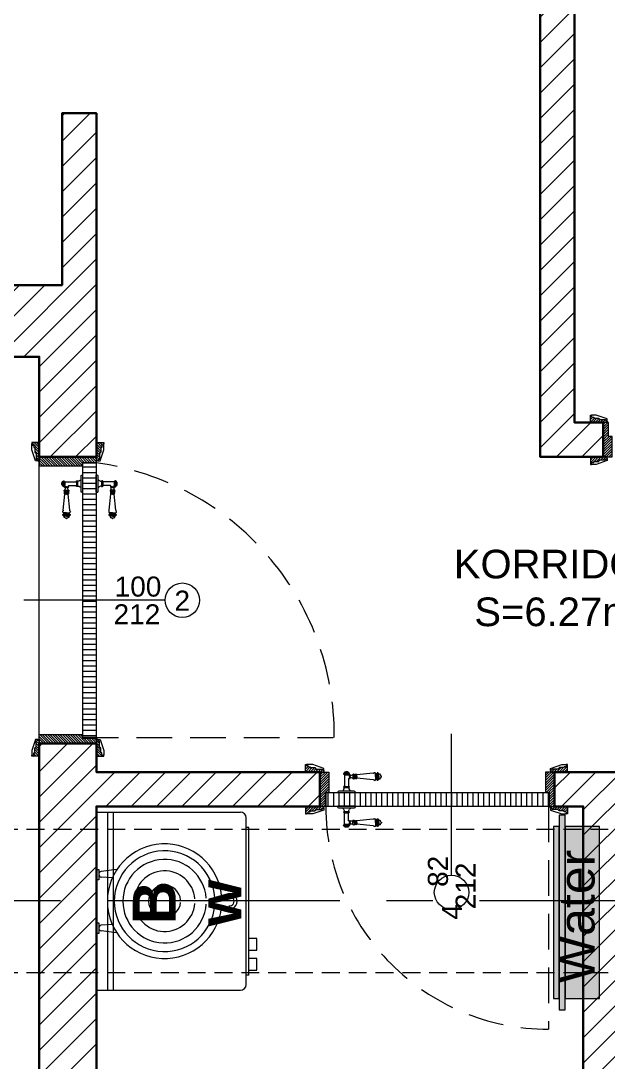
# Model space of a CAD drawing. Header units: centimetres. Extents: x 92587 to 105438, y -55119 to -48334.
# Drawn here: x 96102.7 to 96307.8, y -52878.6 to -52515.1 of the extents above; entities that cross this region are included whole.
import ezdxf

# ---------------------------------------------------------------- set-up
doc = ezdxf.new("R2010")
doc.units = ezdxf.units.CM
doc.header["$LTSCALE"] = 50
doc.header["$MEASUREMENT"] = 0
doc.linetypes.add('AXES', pattern=[2, 1.25, -0.25, 0.25, -0.25])
doc.linetypes.add('CACHE', pattern=[0.375, 0.25, -0.125])
doc.layers.get('0').update_dxf_attribs({"color": 8})
doc.layers.add('AXES', color=10, linetype='AXES')
doc.layers.add('TEXTE', color=7, linetype='Continuous')
for name, color, linetype, lineweight in [('BANJO', 160, 'Continuous', 9), ('BETON CACHE', 4, 'CACHE', 5), ('CONSOLE ISOL.', 214, 'Continuous', 15), ('door', 44, 'Continuous', 5), ('KASETAT_Pen_No__22', 8, 'Continuous', 50), ('MACONNERIE COUPE', 7, 'Continuous', 30), ('MACONNERIE HACHURE', 253, 'Continuous', 13)]:
    doc.layers.add(name, color=color, linetype=linetype, lineweight=lineweight)
doc.layers.add('DEMOL', color=7, linetype='Continuous', lineweight=60, true_color=0xa87e00)
doc.layers.add('KASETAT_Pen_No__176', color=7, linetype='Continuous', lineweight=15, true_color=0x93a0c6)
doc.styles.add('GENERATED_STYLE_1', font='arial.ttf')
doc.styles.add('RS_TEXT_1.50', font='arial.ttf', dxfattribs={"height": 12.5})

# ---------------------------------------------------------------- blocks, each defined once
blk = doc.blocks.new('A$C1cd8c289')
at = {"layer": 'AXES', "lineweight": 5, "ltscale": 1.3}
blk.add_line((3195, -1960), (-1985, -1960), dxfattribs=at)
blk = doc.blocks.new('door900')
at = {"color": 0}
for p, q in [((-9.3, 67.7), (9.3, 67.7)), ((9.3, 65.2), (-9.3, 65.2)), ((-6.8, 71.5), (-6.8, 70.2)), ((-5.5, 71.5), (-6.8, 71.5)), ((-6.8, 70.2), (6.8, 70.2)), ((-6.8, 62.7), (-6.8, 24)), ((-6.8, 62.7), (6.8, 62.7)), ((-5.5, 71.5), (5.5, 71.5)), ((5.5, 71.5), (6.8, 71.5)), ((6.8, 71.5), (6.8, 70.2)), ((8.7, 62.7), (6.8, 62.7)), ((6.8, 49.1), (6.8, 24)), ((8.7, 50.9), (8.7, 50.9)), ((10.5, 56.8), (10.5, 62.5)), ((10.5, 56.8), (10.5, 51.1)), ((12.7, 56.8), (12.7, 62.5)), ((12.7, 56.8), (12.7, 51.1)), ((22.5, 63.8), (22.5, 49.8)), ((26.5, 56.8), (26.5, 63.8)), ((26.5, 63.8), (29.1, 63.8)), ((26.5, 63.8), (29.1, 63.8)), ((26.5, 56.8), (26.5, 49.8)), ((26.5, 49.8), (29.1, 49.8)), ((26.5, 49.8), (29.1, 49.8)), ((29.1, 63.8), (29.1, 62.8)), ((29.1, 62.8), (29.1, 56.8)), ((29.1, 50.8), (29.1, 56.8)), ((29.1, 50.8), (29.1, 49.8)), ((29.1, 49.8), (29.1, 49.8)), ((31.1, 62.8), (31.1, 56.8)), ((31.1, 50.8), (31.1, 56.8)), ((34.1, 56.8), (34.1, 62.8)), ((34.1, 62.8), (34.1, 56.8)), ((34.1, 50.8), (34.1, 56.8)), ((34.1, 56.8), (34.1, 50.8)), ((92.8, 68.1), (36.2, 62.8)), ((36.2, 56.8), (36.2, 62.8)), ((36.2, 56.8), (36.2, 50.8)), ((92.8, 45.5), (36.2, 50.8)), ((101.2, 67.3), (103.2, 68)), ((101.2, 56.8), (101.2, 67.3)), ((101.2, 56.8), (101.2, 46.3)), ((101.2, 46.3), (103.2, 45.7)), ((103.2, 68), (103.2, 67.7)), ((103.2, 56.8), (103.2, 68)), ((103.2, 56.8), (103.2, 46.3)), ((103.2, 45.9), (103.2, 45.7)), ((106.5, 68), (105.5, 67.3)), ((105.5, 56.8), (105.5, 67.3)), ((105.5, 56.8), (105.5, 46.3)), ((106.5, 45.7), (105.5, 46.3)), ((106.5, 56.8), (106.5, 68)), ((106.5, 56.8), (106.5, 45.7)), ((110.7, 68), (111.8, 67.3)), ((110.7, 56.8), (110.7, 68)), ((110.7, 56.8), (110.7, 45.7)), ((110.7, 45.7), (111.8, 46.3)), ((111.8, 56.8), (111.8, 67.3)), ((111.8, 66.2), (113.3, 66.2)), ((111.8, 56.8), (111.8, 46.3)), ((111.8, 47.5), (113.3, 47.5)), ((113.3, 56.8), (113.3, 66.2)), ((113.3, 56.8), (113.3, 47.5)), ((120.5, 56.8), (120.5, 58.6)), ((120.5, 56.8), (120.5, 55)), ((-30, 3), (-30, 0)), ((30, 0), (-30, 0)), ((27, 6), (-27, 6)), ((-8.3, 22.3), (8.3, 22.3)), ((-8.3, 18.3), (8.3, 18.3)), ((30, 3), (30, 0))]:
    blk.add_line(p, q, dxfattribs=at)
for centre, radius, start, end in [((0, 64), 9.29, 53.4104, 126.5896), ((-9.3, 66.5), 1.25, 90, 270), ((-6.8, 67.7), 2.51, 90.115, 179.885), ((-6.8, 65.2), 2.51, 180.115, 269.885), ((6.8, 67.7), 2.51, 0.115, 89.885), ((6.8, 65.2), 2.51, 270.115, 359.885), ((8.7, 49), 1.91, 88.7426, 178.1515), ((8.6, 64.9), 2.15, 272.7029, 297.6142), ((8.6, 48.8), 2.15, 62.3858, 87.2971), ((9.3, 66.5), 1.25, 270, 90), ((10, 62.5), 0.561, 3.7097, 127.9634), ((10, 51.1), 0.561, 232.0366, 356.2903), ((11.6, 62.5), 1.1, 0.0106, 179.9894), ((11.6, 51.1), 1.1, 180.0106, 359.9894), ((16.7, 70.5), 8.83, 243.5466, 311.3694), ((16.7, 43.2), 8.83, 48.6306, 116.4534), ((24.5, 63.7), 2.01, 4.1469, 175.8531), ((24.5, 50), 2.01, 184.1469, 355.8531), ((30.1, 62.8), 1.03, 0, 180.0014), ((30.1, 50.8), 1.03, 179.9972, 0), ((32.6, 62.8), 1.48, 0, 180), ((32.6, 50.8), 1.48, 180, 0), ((35.2, 62.8), 1.03, 0, 180), ((32.6, 62.8), 1.48, 1.563306237032948e-10, 2.08440831604393e-10), ((35.2, 50.8), 1.03, 180, 0), ((93.1, 72.5), 4.4, 266.3976, 315.6468), ((93.1, 41.1), 4.4, 44.3532, 93.6024), ((98.3, 67.4), 2.89, 358.3861, 135.6468), ((98.3, 46.2), 2.89, 224.3532, 1.6139), ((104.3, 67.6), 1.15, 170.914, 348.1019), ((104.3, 46.1), 1.15, 11.8981, 189.086), ((108.6, 68), 2.1, 0, 180), ((108.6, 45.7), 2.1, 180, 0), ((115.5, 62.5), 2.84, 13.4568, 140.4953), ((115.5, 51.2), 2.84, 219.5047, 346.5432), ((127.9, 65.2), 9.88, 191.9991, 221.6757), ((127.9, 48.5), 9.88, 138.3243, 168.0009), ((120.5, 56.8), 1.79, 0, 90), ((120.5, 56.8), 1.79, 270, 0), ((-27, 3), 3, 90, 180), ((-6.8, 6), 6, 130.5908, 180), ((-16.6, 16.6), 8.41, 314.3689, 12.0705), ((-8.3, 20.3), 2, 90, 270), ((-8.5, 24), 1.71, 275.059, 359.7825), ((8.5, 24), 1.71, 180.2175, 264.941), ((16.6, 16.6), 8.41, 167.9295, 225.6311), ((8.3, 20.3), 2, 270, 90), ((6.8, 6), 6, 0, 49.4092), ((27, 3), 3, 0, 90)]:
    blk.add_arc(centre, radius, start, end, dxfattribs=at)

msp = doc.modelspace()

# ---------------------------------------------------------------- hatches: boundary and pattern name
at = {"layer": 'door'}
h = msp.add_hatch(dxfattribs=at)
h.set_pattern_fill('ANSI31', color=256, scale=5, angle=900)
h.set_pattern_definition([(225, (243816.2762, -107686.8739), (0.4419417382, -0.4419417382), [])])
edge = h.paths.add_edge_path()
edge.add_line((96302.36, -52669.25), (96302.78, -52669.25))
edge.add_line((96302.78, -52669.25), (96302.78, -52668.93))
edge.add_line((96302.78, -52668.93), (96304.54, -52668.93))
edge.add_line((96304.54, -52668.93), (96304.54, -52668.72))
edge.add_arc((96304.54, -52668.41), 0.314, 270, 360)
edge.add_line((96304.85, -52668.41), (96306.95, -52668.41))
edge.add_line((96306.95, -52668.41), (96306.95, -52668.2))
edge.add_arc((96306.95, -52667.89), 0.314, 270, 360)
edge.add_line((96307.26, -52667.89), (96307.47, -52667.89))
edge.add_line((96307.47, -52667.89), (96307.47, -52667.36))
edge.add_line((96307.47, -52667.36), (96301.61, -52667.36))
edge.add_line((96301.61, -52667.36), (96301.61, -52669.98))
edge.add_line((96301.61, -52669.98), (96302.02, -52669.98))
edge.add_line((96302.02, -52669.98), (96302.02, -52669.67))
edge.add_line((96302.02, -52669.67), (96301.94, -52669.67))
edge.add_arc((96302.36, -52669.67), 0.419, 90, 180, ccw=False)
h.paths.add_polyline_path([(96306.11, -52667.36), (96309.25, -52667.36), (96309.25, -52660.18), (96308, -52660.18), (96308, -52655.36), (96306.11, -52655.36)])
edge = h.paths.add_edge_path()
edge.add_line((96302.36, -52653.48), (96302.78, -52653.48))
edge.add_line((96302.78, -52653.48), (96302.78, -52653.79))
edge.add_line((96302.78, -52653.79), (96304.54, -52653.79))
edge.add_line((96304.54, -52653.79), (96304.54, -52654))
edge.add_arc((96304.54, -52654.31), 0.314, 0, 90, ccw=False)
edge.add_line((96304.85, -52654.31), (96306.95, -52654.31))
edge.add_line((96306.95, -52654.31), (96306.95, -52654.52))
edge.add_arc((96306.95, -52654.84), 0.314, 0, 90, ccw=False)
edge.add_line((96307.26, -52654.84), (96307.47, -52654.84))
edge.add_line((96307.47, -52654.84), (96307.47, -52655.36))
edge.add_line((96307.47, -52655.36), (96301.61, -52655.36))
edge.add_line((96301.61, -52655.36), (96301.61, -52652.74))
edge.add_line((96301.61, -52652.74), (96302.02, -52652.74))
edge.add_line((96302.02, -52652.74), (96302.02, -52653.06))
edge.add_line((96302.02, -52653.06), (96301.94, -52653.06))
edge.add_arc((96302.36, -52653.06), 0.419, 180, 270)
h = msp.add_hatch(dxfattribs=at)
h.set_pattern_fill('ANSI31', color=256, scale=5, angle=990)
h.set_pattern_definition([(315, (151044.98945, 93865.35385), (0.4419417382, 0.4419417382), [])])
h.paths.add_polyline_path([(96109.11, -52667.36), (96109.11, -52670.51), (96124.29, -52670.51), (96124.29, -52669.25), (96129.11, -52669.25), (96129.11, -52667.36)])
edge = h.paths.add_edge_path()
edge.add_line((96107.23, -52663.61), (96107.23, -52664.03))
edge.add_line((96107.23, -52664.03), (96107.54, -52664.03))
edge.add_line((96107.54, -52664.03), (96107.54, -52665.79))
edge.add_line((96107.54, -52665.79), (96107.75, -52665.79))
edge.add_arc((96108.06, -52665.79), 0.314, 180, 270)
edge.add_line((96108.06, -52666.11), (96108.06, -52668.2))
edge.add_line((96108.06, -52668.2), (96108.27, -52668.2))
edge.add_arc((96108.59, -52668.2), 0.314, 180, 270)
edge.add_line((96108.59, -52668.51), (96108.59, -52668.72))
edge.add_line((96108.59, -52668.72), (96109.11, -52668.72))
edge.add_line((96109.11, -52668.72), (96109.11, -52662.36))
edge.add_line((96109.11, -52662.36), (96106.49, -52662.36))
edge.add_line((96106.49, -52662.36), (96106.49, -52662.77))
edge.add_line((96106.49, -52662.77), (96106.81, -52662.77))
edge.add_line((96106.81, -52662.77), (96106.81, -52663.19))
edge.add_arc((96106.81, -52663.61), 0.419, 0, 90, ccw=False)
edge = h.paths.add_edge_path()
edge.add_line((96131, -52663.61), (96131, -52664.03))
edge.add_line((96131, -52664.03), (96130.68, -52664.03))
edge.add_line((96130.68, -52664.03), (96130.68, -52665.79))
edge.add_line((96130.68, -52665.79), (96130.47, -52665.79))
edge.add_arc((96130.16, -52665.79), 0.314, 270, 360, ccw=False)
edge.add_line((96130.16, -52666.11), (96130.16, -52668.2))
edge.add_line((96130.16, -52668.2), (96129.95, -52668.2))
edge.add_arc((96129.63, -52668.2), 0.314, -90, 0, ccw=False)
edge.add_line((96129.63, -52668.51), (96129.63, -52668.72))
edge.add_line((96129.63, -52668.72), (96129.11, -52668.72))
edge.add_line((96129.11, -52668.72), (96129.11, -52662.36))
edge.add_line((96129.11, -52662.36), (96131.73, -52662.36))
edge.add_line((96131.73, -52662.36), (96131.73, -52662.77))
edge.add_line((96131.73, -52662.77), (96131.42, -52662.77))
edge.add_line((96131.42, -52662.77), (96131.42, -52663.19))
edge.add_arc((96131.42, -52663.61), 0.419, 90, 180)
h = msp.add_hatch(dxfattribs=at)
h.set_pattern_fill('ANSI31', color=256, scale=15, angle=495)
h.set_pattern_definition([(180, (195092.4219, -99643.3612), (-1e-15, -1.875), [])])
h.paths.add_polyline_path([(96124.34, -52765.27), (96124.34, -52669.46), (96129.06, -52669.46), (96129.06, -52765.27)])
h = msp.add_hatch(dxfattribs=at)
h.set_pattern_fill('ANSI31', color=256, scale=5, angle=990)
h.set_pattern_definition([(315, (151044.98945, 93857.35385), (0.4419417382, 0.4419417382), [])])
edge = h.paths.add_edge_path()
edge.add_line((96107.23, -52771.11), (96107.23, -52770.7))
edge.add_line((96107.23, -52770.7), (96107.54, -52770.7))
edge.add_line((96107.54, -52770.7), (96107.54, -52768.93))
edge.add_line((96107.54, -52768.93), (96107.75, -52768.93))
edge.add_arc((96108.06, -52768.93), 0.314, 90, 180, ccw=False)
edge.add_line((96108.06, -52768.62), (96108.06, -52766.52))
edge.add_line((96108.06, -52766.52), (96108.27, -52766.52))
edge.add_arc((96108.59, -52766.52), 0.314, 90, 180, ccw=False)
edge.add_line((96108.59, -52766.21), (96108.59, -52766))
edge.add_line((96108.59, -52766), (96109.11, -52766))
edge.add_line((96109.11, -52766), (96109.11, -52771.86))
edge.add_line((96109.11, -52771.86), (96106.49, -52771.86))
edge.add_line((96106.49, -52771.86), (96106.49, -52771.45))
edge.add_line((96106.49, -52771.45), (96106.81, -52771.45))
edge.add_line((96106.81, -52771.45), (96106.81, -52771.53))
edge.add_arc((96106.81, -52771.11), 0.419, 270, 360)
h.paths.add_polyline_path([(96109.11, -52767.36), (96109.11, -52764.22), (96124.29, -52764.22), (96124.29, -52765.48), (96129.11, -52765.48), (96129.11, -52767.36)])
edge = h.paths.add_edge_path()
edge.add_line((96131, -52771.11), (96131, -52770.7))
edge.add_line((96131, -52770.7), (96130.68, -52770.7))
edge.add_line((96130.68, -52770.7), (96130.68, -52768.93))
edge.add_line((96130.68, -52768.93), (96130.47, -52768.93))
edge.add_arc((96130.16, -52768.93), 0.314, 0, 90)
edge.add_line((96130.16, -52768.62), (96130.16, -52766.52))
edge.add_line((96130.16, -52766.52), (96129.95, -52766.52))
edge.add_arc((96129.63, -52766.52), 0.314, 360, 450)
edge.add_line((96129.63, -52766.21), (96129.63, -52766))
edge.add_line((96129.63, -52766), (96129.11, -52766))
edge.add_line((96129.11, -52766), (96129.11, -52771.86))
edge.add_line((96129.11, -52771.86), (96131.73, -52771.86))
edge.add_line((96131.73, -52771.86), (96131.73, -52771.45))
edge.add_line((96131.73, -52771.45), (96131.42, -52771.45))
edge.add_line((96131.42, -52771.45), (96131.42, -52771.53))
edge.add_arc((96131.42, -52771.11), 0.419, 180, 270, ccw=False)
h = msp.add_hatch(dxfattribs=at)
h.set_pattern_fill('ANSI31', color=256, scale=5, angle=1080)
h.set_pattern_definition([(45, (-52829.2502, 2813.06664), (-0.4419417382, 0.4419417382), [])])
h.paths.add_polyline_path([(96207.12, -52777.36), (96210.27, -52777.36), (96210.27, -52784.54), (96209.01, -52784.54), (96209.01, -52789.36), (96207.12, -52789.36)])
edge = h.paths.add_edge_path()
edge.add_line((96203.37, -52775.48), (96203.79, -52775.48))
edge.add_line((96203.79, -52775.48), (96203.79, -52775.79))
edge.add_line((96203.79, -52775.79), (96205.55, -52775.79))
edge.add_line((96205.55, -52775.79), (96205.55, -52776))
edge.add_arc((96205.55, -52776.31), 0.314, 0, 90, ccw=False)
edge.add_line((96205.87, -52776.31), (96207.96, -52776.31))
edge.add_line((96207.96, -52776.31), (96207.96, -52776.52))
edge.add_arc((96207.96, -52776.84), 0.314, 0, 90, ccw=False)
edge.add_line((96208.28, -52776.84), (96208.48, -52776.84))
edge.add_line((96208.48, -52776.84), (96208.48, -52777.36))
edge.add_line((96208.48, -52777.36), (96202.12, -52777.36))
edge.add_line((96202.12, -52777.36), (96202.12, -52774.74))
edge.add_line((96202.12, -52774.74), (96202.53, -52774.74))
edge.add_line((96202.53, -52774.74), (96202.53, -52775.06))
edge.add_line((96202.53, -52775.06), (96202.95, -52775.06))
edge.add_arc((96203.37, -52775.06), 0.419, 180, 270)
edge = h.paths.add_edge_path()
edge.add_line((96203.37, -52791.25), (96203.79, -52791.25))
edge.add_line((96203.79, -52791.25), (96203.79, -52790.93))
edge.add_line((96203.79, -52790.93), (96205.55, -52790.93))
edge.add_line((96205.55, -52790.93), (96205.55, -52790.72))
edge.add_arc((96205.55, -52790.41), 0.314, 270, 360)
edge.add_line((96205.87, -52790.41), (96207.96, -52790.41))
edge.add_line((96207.96, -52790.41), (96207.96, -52790.2))
edge.add_arc((96207.96, -52789.89), 0.314, 270, 360)
edge.add_line((96208.28, -52789.89), (96208.48, -52789.89))
edge.add_line((96208.48, -52789.89), (96208.48, -52789.36))
edge.add_line((96208.48, -52789.36), (96202.12, -52789.36))
edge.add_line((96202.12, -52789.36), (96202.12, -52791.98))
edge.add_line((96202.12, -52791.98), (96202.53, -52791.98))
edge.add_line((96202.53, -52791.98), (96202.53, -52791.67))
edge.add_line((96202.53, -52791.67), (96202.95, -52791.67))
edge.add_arc((96203.37, -52791.67), 0.419, 90, 180, ccw=False)
h = msp.add_hatch(dxfattribs=at)
h.set_pattern_fill('ANSI31', color=256, scale=5, angle=1080)
h.set_pattern_definition([(45, (-52819.2383, 2813.06664), (-0.4419417382, 0.4419417382), [])])
edge = h.paths.add_edge_path()
edge.add_line((96292.86, -52775.48), (96292.44, -52775.48))
edge.add_line((96292.44, -52775.48), (96292.44, -52775.79))
edge.add_line((96292.44, -52775.79), (96290.68, -52775.79))
edge.add_line((96290.68, -52775.79), (96290.68, -52776))
edge.add_arc((96290.68, -52776.31), 0.314, 90, 180)
edge.add_line((96290.37, -52776.31), (96288.27, -52776.31))
edge.add_line((96288.27, -52776.31), (96288.27, -52776.52))
edge.add_arc((96288.27, -52776.84), 0.314, 90, 180)
edge.add_line((96287.96, -52776.84), (96287.75, -52776.84))
edge.add_line((96287.75, -52776.84), (96287.75, -52777.36))
edge.add_line((96287.75, -52777.36), (96293.61, -52777.36))
edge.add_line((96293.61, -52777.36), (96293.61, -52774.74))
edge.add_line((96293.61, -52774.74), (96293.2, -52774.74))
edge.add_line((96293.2, -52774.74), (96293.2, -52775.06))
edge.add_line((96293.2, -52775.06), (96293.28, -52775.06))
edge.add_arc((96292.86, -52775.06), 0.419, -90, 0, ccw=False)
h.paths.add_polyline_path([(96289.11, -52777.36), (96285.97, -52777.36), (96285.97, -52784.54), (96287.23, -52784.54), (96287.23, -52789.36), (96289.11, -52789.36)])
edge = h.paths.add_edge_path()
edge.add_line((96292.86, -52791.25), (96292.44, -52791.25))
edge.add_line((96292.44, -52791.25), (96292.44, -52790.93))
edge.add_line((96292.44, -52790.93), (96290.68, -52790.93))
edge.add_line((96290.68, -52790.93), (96290.68, -52790.72))
edge.add_arc((96290.68, -52790.41), 0.314, 180, 270, ccw=False)
edge.add_line((96290.37, -52790.41), (96288.27, -52790.41))
edge.add_line((96288.27, -52790.41), (96288.27, -52790.2))
edge.add_arc((96288.27, -52789.89), 0.314, 180, 270, ccw=False)
edge.add_line((96287.96, -52789.89), (96287.75, -52789.89))
edge.add_line((96287.75, -52789.89), (96287.75, -52789.36))
edge.add_line((96287.75, -52789.36), (96293.61, -52789.36))
edge.add_line((96293.61, -52789.36), (96293.61, -52791.98))
edge.add_line((96293.61, -52791.98), (96293.2, -52791.98))
edge.add_line((96293.2, -52791.98), (96293.2, -52791.67))
edge.add_line((96293.2, -52791.67), (96293.28, -52791.67))
edge.add_arc((96292.86, -52791.67), 0.419, 360, 450)
h = msp.add_hatch(dxfattribs=at)
h.set_pattern_fill('ANSI31', color=256, scale=15, angle=585)
h.set_pattern_definition([(270, (140679.4649, 46860.499), (1.875, -2e-15), [])])
h.paths.add_polyline_path([(96287.02, -52784.6), (96209.22, -52784.6), (96209.22, -52789.31), (96287.02, -52789.31)])
at = {"layer": 'KASETAT_Pen_No__176', "linetype": 'Continuous', "lineweight": 0, "true_color": 0x139b48}
msp.add_hatch(color=114, dxfattribs=at).paths.add_polyline_path([(96288.77, -52796.4), (96288.77, -52856.4), (96290.77, -52856.4), (96290.77, -52860.4), (96292.77, -52860.4), (96292.77, -52856.4), (96304.77, -52856.4), (96304.77, -52796.4), (96292.77, -52796.4), (96292.77, -52792.4), (96290.77, -52792.4), (96290.77, -52796.4)])
at = {"layer": 'MACONNERIE HACHURE'}
h = msp.add_hatch(dxfattribs=at)
h.set_pattern_fill('ANSI31', color=256, scale=50, style=0)
h.set_pattern_definition([(45, (845.911, 6550.742), (-4.41941738, 4.41941738), [])])
h.paths.add_polyline_path([(96464.11, -53567.36), (96464.11, -53736.36), (96392.11, -53736.36), (96392.11, -53757.36), (96414.11, -53757.36), (96414.11, -53762.36), (96234.11, -53762.36), (96234.11, -53750.36), (96284.11, -53750.36), (96284.11, -53577.36), (96306.11, -53577.36), (96306.11, -53589.36), (96296.11, -53589.36), (96296.11, -53750.36), (96387.11, -53750.36), (96387.11, -53731.36), (96444.11, -53731.36), (96444.11, -53589.36), (96388.11, -53589.36), (96388.11, -53577.36), (96452.11, -53577.36), (96452.11, -53567.36)])
h.paths.add_polyline_path([(95894.28, -52902.36), (95944.11, -52902.36), (95944.11, -52942.36), (95894.28, -52942.36)])
h.paths.add_polyline_path([(95734.11, -52902.36), (95774.11, -52902.36), (95774.11, -52942.36), (95734.11, -52942.36)])
h.paths.add_polyline_path([(95874.11, -52547.36), (95964.11, -52547.36), (95964.11, -52607.36), (96117.11, -52607.36), (96117.11, -52547.36), (96129.11, -52547.36), (96129.11, -52667.36), (96109.11, -52667.36), (96109.11, -52632.36), (95944.11, -52632.36), (95944.11, -52583.36), (95874.11, -52583.36), (95874.11, -52632.36), (95839.11, -52632.36), (95839.11, -52612.36), (95849.11, -52612.36), (95849.11, -52562.36), (95874.11, -52562.36), (95874.11, -52578.36), (95944.11, -52578.36), (95944.11, -52552.36), (95874.11, -52552.36)])
h.paths.add_polyline_path([(96444.11, -54162.36), (96344.11, -54162.36), (96344.11, -54187.36), (96444.11, -54187.36)])
h.paths.add_polyline_path([(96679.11, -52154.25), (96704.11, -52154.25), (96704.11, -52107.36), (96679.11, -52107.36)])
h.paths.add_polyline_path([(96679.11, -54052.36), (96704.11, -54052.36), (96704.11, -54072.36), (96679.11, -54072.36)])
h.paths.add_polyline_path([(95996.61, -52902.36), (95979.11, -52902.36), (95979.11, -52922.36), (95996.61, -52922.36)])
h.paths.add_polyline_path([(96319.11, -52789.36), (96329.11, -52789.36), (96329.11, -52777.36), (96289.11, -52777.36), (96289.11, -52789.36), (96299.11, -52789.36), (96299.11, -53107.36), (96129.11, -53107.36), (96129.11, -52789.36), (96207.12, -52789.36), (96207.12, -52777.36), (96129.11, -52777.36), (96129.11, -52767.36), (96109.11, -52767.36), (96109.11, -52902.36), (96096.61, -52902.36), (96096.61, -52922.36), (96109.11, -52922.36), (96109.11, -53137.36), (96130.11, -53137.36), (96130.11, -53467.36), (96228.12, -53467.36), (96228.12, -53455.36), (96150.11, -53455.36), (96150.11, -53137.36), (96320.11, -53137.36), (96320.11, -53455.36), (96310.11, -53455.36), (96310.11, -53467.36), (96350.11, -53467.36), (96350.11, -53455.36), (96340.11, -53455.36), (96340.11, -53137.36), (96679.11, -53137.36), (96679.11, -53182.36), (96704.11, -53182.36), (96704.11, -53132.36), (96814.11, -53132.36), (96814.11, -53112.36), (96704.11, -53112.36), (96704.11, -53062.36), (96679.11, -53062.36), (96679.11, -53107.36), (96319.11, -53107.36)])
h.paths.add_polyline_path([(96487.11, -53762.36), (96487.11, -53742.36), (96789.11, -53742.36), (96789.11, -53677.36), (96814.11, -53677.36), (96814.11, -53767.36), (96704.11, -53767.36), (96704.11, -53782.36), (96679.11, -53782.36), (96679.11, -53762.36)])
h.paths.add_polyline_path([(96044.11, -53859.36), (96019.11, -53859.36), (96019.11, -53581.36), (95967.11, -53581.36), (95967.11, -53559.36), (95979.11, -53559.36), (95979.11, -53569.36), (96104.11, -53569.36), (96104.11, -53581.36), (96044.11, -53581.36)])
h.paths.add_polyline_path([(96019.11, -53932.36), (96019.11, -53952.36), (95969.11, -53952.36), (95969.11, -54072.36), (95944.11, -54072.36), (95944.11, -53957.36), (95926.61, -53957.36), (95926.61, -53932.36)])
h.paths.add_polyline_path([(96679.11, -54122.36), (96679.11, -54162.36), (96624.11, -54162.36), (96624.11, -54187.36), (96704.11, -54187.36), (96704.11, -54122.36)])
h.paths.add_polyline_path([(96104.11, -54162.36), (96164.11, -54162.36), (96164.11, -54187.36), (96079.11, -54187.36), (96079.11, -54122.36), (96079.11, -54122.36), (96079.11, -54072.36), (96104.11, -54072.36)])
h.paths.add_polyline_path([(96679.11, -52482.36), (96679.11, -52424.25), (96704.11, -52424.25), (96704.11, -52477.36), (96814.11, -52477.36), (96814.11, -52567.36), (96789.11, -52567.36), (96789.11, -52502.36), (96456.11, -52502.36), (96456.11, -52675.36), (96444.11, -52675.36), (96444.11, -52667.36), (96388.11, -52667.36), (96388.11, -52655.36), (96444.11, -52655.36), (96444.11, -52507.36), (96296.11, -52507.36), (96296.11, -52655.36), (96306.11, -52655.36), (96306.11, -52667.36), (96284.11, -52667.36), (96284.11, -52494.36), (96234.24, -52494.36), (96234.24, -52482.36)])
h.paths.add_polyline_path([(96444.11, -52809.36), (96444.11, -52789.36), (96421.11, -52789.36), (96421.11, -52777.36), (96444.11, -52777.36), (96444.11, -52767.36), (96456.11, -52767.36), (96456.11, -52797.36), (96679.11, -52797.36), (96679.11, -52809.36)], flags=17)
h.paths.add_polyline_path([(96464.11, -53447.36), (96679.11, -53447.36), (96679.11, -53435.36), (96452.11, -53435.36), (96452.11, -53455.36), (96442.11, -53455.36), (96442.11, -53467.36), (96452.11, -53467.36), (96452.11, -53475.36), (96464.11, -53475.36)])
h.paths.add_polyline_path([(95879.11, -53447.36), (95879.11, -53459.36), (95967.11, -53459.36), (95967.11, -53467.36), (95979.11, -53467.36), (95979.11, -53447.36)])
h.paths.add_polyline_path([(96789.11, -52797.36), (96814.11, -52797.36), (96814.11, -52747.36), (96789.11, -52747.36)])
h.paths.add_polyline_path([(96789.11, -53447.36), (96814.11, -53447.36), (96814.11, -53497.36), (96789.11, -53497.36)])
h.paths.add_polyline_path([(96679.11, -52847.36), (96704.11, -52847.36), (96704.11, -52902.25), (96679.11, -52902.25)], flags=17)
h.paths.add_polyline_path([(96679.11, -53397.36), (96704.11, -53397.36), (96704.11, -53342.47), (96679.11, -53342.47)], flags=17)
h.paths.add_polyline_path([(95533.94, -52902.36), (95484.11, -52902.36), (95484.11, -52942.36), (95533.94, -52942.36)])
h.paths.add_polyline_path([(95694.11, -52902.36), (95654.11, -52902.36), (95654.11, -52942.36), (95694.11, -52942.36)])
h.paths.add_polyline_path([(95849.11, -52082.36), (95829.11, -52082.36), (95829.11, -52057.36), (95849.11, -52057.36)])
h.paths.add_polyline_path([(96164.11, -52082.36), (96164.11, -52057.36), (95984.11, -52057.36), (95984.11, -52082.36)])
h.paths.add_polyline_path([(95554.11, -52547.36), (95464.11, -52547.36), (95464.11, -52607.36), (95311.11, -52607.36), (95311.11, -52547.36), (95299.11, -52547.36), (95299.11, -52667.36), (95319.11, -52667.36), (95319.11, -52632.36), (95484.11, -52632.36), (95484.11, -52583.36), (95554.11, -52583.36), (95554.11, -52632.36), (95739.11, -52632.36), (95739.11, -52612.36), (95579.11, -52612.36), (95579.11, -52562.36), (95554.11, -52562.36), (95554.11, -52578.36), (95484.11, -52578.36), (95484.11, -52552.36), (95554.11, -52552.36)])
h.paths.add_polyline_path([(94984.11, -54162.36), (95084.11, -54162.36), (95084.11, -54187.36), (94984.11, -54187.36)])
h.paths.add_polyline_path([(94749.11, -52154.25), (94724.11, -52154.25), (94724.11, -52107.36), (94749.11, -52107.36)])
h.paths.add_polyline_path([(94749.11, -54052.36), (94724.11, -54052.36), (94724.11, -54072.36), (94749.11, -54072.36)])
h.paths.add_polyline_path([(95431.61, -52902.36), (95449.11, -52902.36), (95449.11, -52922.36), (95431.61, -52922.36)])
h.paths.add_polyline_path([(95729.11, -53932.36), (95746.61, -53932.36), (95746.61, -53957.36), (95729.11, -53957.36), (95729.11, -54122.36), (95699.11, -54122.36), (95699.11, -53957.36), (95681.5, -53957.36), (95681.5, -53932.36), (95699.11, -53932.36), (95699.11, -53459.36), (95631.11, -53459.36), (95631.11, -53447.36), (95699.11, -53447.36), (95699.11, -53272.36), (95729.11, -53272.36), (95729.11, -53447.36), (95797.11, -53447.36), (95797.11, -53459.36), (95729.11, -53459.36)])
h.paths.add_polyline_path([(95109.11, -52789.36), (95099.11, -52789.36), (95099.11, -52777.36), (95139.11, -52777.36), (95139.11, -52789.36), (95129.11, -52789.36), (95129.11, -53107.36), (95299.11, -53107.36), (95299.11, -52789.36), (95221.1, -52789.36), (95221.1, -52777.36), (95299.11, -52777.36), (95299.11, -52767.36), (95319.11, -52767.36), (95319.11, -52902.36), (95331.61, -52902.36), (95331.61, -52922.36), (95319.11, -52922.36), (95319.11, -53137.36), (95298.11, -53137.36), (95298.11, -53467.36), (95200.1, -53467.36), (95200.1, -53455.36), (95278.11, -53455.36), (95278.11, -53137.36), (95108.11, -53137.36), (95108.11, -53455.36), (95118.11, -53455.36), (95118.11, -53467.36), (95078.11, -53467.36), (95078.11, -53455.36), (95088.11, -53455.36), (95088.11, -53137.36), (94749.11, -53137.36), (94749.11, -53182.36), (94724.11, -53182.36), (94724.11, -53132.36), (94614.11, -53132.36), (94614.11, -53112.36), (94724.11, -53112.36), (94724.11, -53062.36), (94749.11, -53062.36), (94749.11, -53107.36), (95109.11, -53107.36)])
h.paths.add_polyline_path([(94964.11, -53736.36), (95036.11, -53736.36), (95036.11, -53757.36), (95014.11, -53757.36), (95014.11, -53762.36), (95194.11, -53762.36), (95194.11, -53750.36), (95144.11, -53750.36), (95144.11, -53577.36), (95122.11, -53577.36), (95122.11, -53589.36), (95132.11, -53589.36), (95132.11, -53750.36), (95041.11, -53750.36), (95041.11, -53731.36), (94984.11, -53731.36), (94984.11, -53589.36), (95040.11, -53589.36), (95040.11, -53577.36), (94976.11, -53577.36), (94976.11, -53567.36), (94964.11, -53567.36)])
h.paths.add_polyline_path([(94941.11, -53762.36), (94941.11, -53742.36), (94639.11, -53742.36), (94639.11, -53677.36), (94614.11, -53677.36), (94614.11, -53767.36), (94724.11, -53767.36), (94724.11, -53782.36), (94749.11, -53782.36), (94749.11, -53762.36)])
h.paths.add_polyline_path([(95384.11, -53859.36), (95409.11, -53859.36), (95409.11, -53581.36), (95461.11, -53581.36), (95461.11, -53559.36), (95449.11, -53559.36), (95449.11, -53569.36), (95324.11, -53569.36), (95324.11, -53581.36), (95384.11, -53581.36)])
h.paths.add_polyline_path([(95409.11, -53932.36), (95409.11, -53952.36), (95459.11, -53952.36), (95459.11, -54072.36), (95484.11, -54072.36), (95484.11, -53957.36), (95501.61, -53957.36), (95501.61, -53932.36)])
h.paths.add_polyline_path([(94749.11, -54122.36), (94749.11, -54162.36), (94804.11, -54162.36), (94804.11, -54187.36), (94724.11, -54187.36), (94724.11, -54122.36)])
h.paths.add_polyline_path([(95324.11, -54162.36), (95264.11, -54162.36), (95264.11, -54187.36), (95349.11, -54187.36), (95349.11, -54122.36), (95349.11, -54122.36), (95349.11, -54072.36), (95324.11, -54072.36)])
h.paths.add_polyline_path([(96679.11, -52082.36), (96624.11, -52082.36), (96624.11, -52057.36), (96679.11, -52057.36)])
h.paths.add_polyline_path([(96444.11, -52082.36), (96444.11, -52057.36), (96344.11, -52057.36), (96344.11, -52082.36)])
h.paths.add_polyline_path([(95729.11, -52082.36), (95579.11, -52082.36), (95579.11, -52057.36), (95729.11, -52057.36)])
h.paths.add_polyline_path([(95444.11, -52082.36), (94749.11, -52082.36), (94749.11, -52057.36), (95444.11, -52057.36)])
h.paths.add_polyline_path([(94749.11, -52482.36), (94749.11, -52424.25), (94724.11, -52424.25), (94724.11, -52477.36), (94614.11, -52477.36), (94614.11, -52567.36), (94639.11, -52567.36), (94639.11, -52502.36), (94972.11, -52502.36), (94972.11, -52675.36), (94984.11, -52675.36), (94984.11, -52667.36), (95040.11, -52667.36), (95040.11, -52655.36), (94984.11, -52655.36), (94984.11, -52507.36), (95132.11, -52507.36), (95132.11, -52655.36), (95122.11, -52655.36), (95122.11, -52667.36), (95144.11, -52667.36), (95144.11, -52494.36), (95193.98, -52494.36), (95193.98, -52482.36)])
h.paths.add_polyline_path([(94984.11, -52809.36), (94984.11, -52789.36), (95007.11, -52789.36), (95007.11, -52777.36), (94984.11, -52777.36), (94984.11, -52767.36), (94972.11, -52767.36), (94972.11, -52797.36), (94749.11, -52797.36), (94749.11, -52809.36)], flags=17)
h.paths.add_polyline_path([(94964.11, -53447.36), (94749.11, -53447.36), (94749.11, -53435.36), (94976.11, -53435.36), (94976.11, -53455.36), (94986.11, -53455.36), (94986.11, -53467.36), (94976.11, -53467.36), (94976.11, -53475.36), (94964.11, -53475.36)])
h.paths.add_polyline_path([(95549.11, -53447.36), (95549.11, -53459.36), (95461.11, -53459.36), (95461.11, -53467.36), (95449.11, -53467.36), (95449.11, -53447.36)])
h.paths.add_polyline_path([(94639.11, -52797.36), (94614.11, -52797.36), (94614.11, -52747.36), (94639.11, -52747.36)])
h.paths.add_polyline_path([(94639.11, -53447.36), (94614.11, -53447.36), (94614.11, -53497.36), (94639.11, -53497.36)])
h.paths.add_polyline_path([(94749.11, -52847.36), (94724.11, -52847.36), (94724.11, -52902.25), (94749.11, -52902.25)], flags=17)
h.paths.add_polyline_path([(94749.11, -53397.36), (94724.11, -53397.36), (94724.11, -53342.47), (94749.11, -53342.47)], flags=17)

# ---------------------------------------------------------------- linework, layer by layer
at = {"layer": 'BANJO'}
for p, q in [((96129.11, -52791.36), (96179.39, -52791.36)), ((96129.11, -52853.52), (96129.11, -52791.36)), ((96133.11, -52853.52), (96133.11, -52791.36)), ((96135.11, -52853.52), (96135.11, -52791.36)), ((96181.39, -52851.52), (96181.39, -52793.36)), ((96182.39, -52796.66), (96181.39, -52796.66)), ((96182.39, -52848.22), (96182.39, -52796.66)), ((96136.26, -52811.38), (96130.74, -52812.07)), ((96134.65, -52814.29), (96130.74, -52814.04)), ((96175.12, -52819.84), (96169.24, -52821.46)), ((96175.12, -52825.04), (96169.24, -52823.43)), ((96134.65, -52830.59), (96130.74, -52830.84)), ((96136.26, -52833.5), (96130.74, -52832.81)), ((96185.16, -52835.43), (96182.39, -52835.43)), ((96185.16, -52839.48), (96185.16, -52835.43)), ((96182.39, -52839.48), (96185.16, -52839.48)), ((96185.16, -52842.43), (96182.39, -52842.43)), ((96185.16, -52846.48), (96185.16, -52842.43)), ((96182.39, -52846.48), (96185.16, -52846.48)), ((96182.39, -52848.22), (96181.39, -52848.22)), ((96129.11, -52853.52), (96179.39, -52853.52))]:
    msp.add_line(p, q, dxfattribs=at)
for points in [[(96129.11, -52814.99), (96129.11, -52811.33), (96129.91, -52811.33), (96129.91, -52814.99)], [(96129.12, -52833.66), (96129.12, -52830), (96129.92, -52830), (96129.92, -52833.66)]]:
    msp.add_lwpolyline(points, close=True, dxfattribs=at)
for centre, radius, start, end in [((96179.39, -52793.36), 2, 0, 90), ((96152.92, -52822.44), 20, 5.6501, 354.3499), ((96152.92, -52822.44), 17.58, 4.3008, 355.6992), ((96152.92, -52822.44), 14.58, 4.3008, 355.6992), ((96130.92, -52813.05), 1, 100.3544, 259.6456), ((96152.92, -52822.44), 10.58, 4.3008, 355.6992), ((96152.92, -52822.44), 5.58, 4.3008, 355.6992), ((96169.42, -52822.44), 1, 100.3544, 259.6456), ((96175.58, -52822.44), 2.64, 259.9738, 100.0262), ((96175.58, -52822.44), 1.64, 259.9738, 100.0262), ((96130.92, -52831.83), 1, 100.3544, 259.6456), ((96179.39, -52851.52), 2, 270, 0)]:
    msp.add_arc(centre, radius, start, end, dxfattribs=at)
at = {"layer": 'BETON CACHE', "lineweight": 5, "ltscale": 0.5}
msp.add_lwpolyline([(94614.11, -52847.36), (96814.11, -52847.36), (96814.11, -52797.36), (94614.11, -52797.36)], close=True, dxfattribs=at)
at = {"layer": 'CONSOLE ISOL.'}
for points in [[(95449.11, -53272.36), (95979.11, -53272.36), (95979.11, -52902.36), (96109.11, -52902.36), (96109.11, -52632.36), (95944.11, -52632.36), (95944.11, -52552.36), (95874.11, -52552.36), (95874.11, -52057.36), (95554.11, -52057.36), (95554.11, -52552.36), (95484.11, -52552.36), (95484.11, -52632.36), (95319.11, -52632.36), (95319.11, -52902.36), (95449.11, -52902.36)], [(96119.11, -52902.36), (96109.11, -52902.36), (96109.11, -52632.36), (95944.11, -52632.36), (95944.11, -52552.36), (95861.61, -52552.36), (95861.61, -52057.36), (96814.11, -52057.36), (96814.11, -52122.36), (96914.11, -52122.36), (96914.11, -52462.36), (96814.11, -52462.36), (96814.11, -53122.36), (96119.11, -53122.36)]]:
    msp.add_lwpolyline(points, close=True, dxfattribs=at)
at = {"layer": 'door'}
for p, q in [((96153.11, -52717.36), (96103.79, -52717.36)), ((96253.12, -52813.36), (96253.12, -52764.04))]:
    msp.add_line(p, q, dxfattribs=at)
at = {"layer": 'door', "linetype": 'CACHE'}
for p, q in [((96124.34, -52765.27), (96212.15, -52765.27)), ((96287.02, -52789.31), (96287.02, -52867.11))]:
    msp.add_line(p, q, dxfattribs=at)
at = {"layer": 'door'}
for points in [[(96302.36, -52653.48), (96302.78, -52653.48), (96302.78, -52653.79), (96304.54, -52653.79), (96304.54, -52654, -0.414214), (96304.85, -52654.31), (96306.95, -52654.31), (96306.95, -52654.52, -0.414214), (96307.26, -52654.84), (96307.47, -52654.84), (96307.47, -52655.36), (96301.61, -52655.36), (96301.61, -52652.74), (96302.02, -52652.74), (96302.02, -52653.06), (96301.94, -52653.06, 0.414214), (96302.36, -52653.48)], [(96107.23, -52663.61), (96107.23, -52664.03), (96107.54, -52664.03), (96107.54, -52665.79), (96107.75, -52665.79, 0.414214), (96108.06, -52666.11), (96108.06, -52668.2), (96108.27, -52668.2, 0.414214), (96108.59, -52668.51), (96108.59, -52668.72), (96109.11, -52668.72), (96109.11, -52662.36), (96106.49, -52662.36), (96106.49, -52662.77), (96106.81, -52662.77), (96106.81, -52663.19, -0.414214), (96107.23, -52663.61)], [(96131, -52663.61), (96131, -52664.03), (96130.68, -52664.03), (96130.68, -52665.79), (96130.47, -52665.79, -0.414214), (96130.16, -52666.11), (96130.16, -52668.2), (96129.95, -52668.2, -0.414214), (96129.63, -52668.51), (96129.63, -52668.72), (96129.11, -52668.72), (96129.11, -52662.36), (96131.73, -52662.36), (96131.73, -52662.77), (96131.42, -52662.77), (96131.42, -52663.19, 0.414214), (96131, -52663.61)], [(96302.36, -52669.25), (96302.78, -52669.25), (96302.78, -52668.93), (96304.54, -52668.93), (96304.54, -52668.72, 0.414214), (96304.85, -52668.41), (96306.95, -52668.41), (96306.95, -52668.2, 0.414214), (96307.26, -52667.89), (96307.47, -52667.89), (96307.47, -52667.36), (96301.61, -52667.36), (96301.61, -52669.98), (96302.02, -52669.98), (96302.02, -52669.67), (96301.94, -52669.67, -0.414214), (96302.36, -52669.25)], [(96107.23, -52771.11), (96107.23, -52770.7), (96107.54, -52770.7), (96107.54, -52768.93), (96107.75, -52768.93, -0.414214), (96108.06, -52768.62), (96108.06, -52766.52), (96108.27, -52766.52, -0.414214), (96108.59, -52766.21), (96108.59, -52766), (96109.11, -52766), (96109.11, -52771.86), (96106.49, -52771.86), (96106.49, -52771.45), (96106.81, -52771.45), (96106.81, -52771.53, 0.414214), (96107.23, -52771.11)], [(96131, -52771.11), (96131, -52770.7), (96130.68, -52770.7), (96130.68, -52768.93), (96130.47, -52768.93, 0.414214), (96130.16, -52768.62), (96130.16, -52766.52), (96129.95, -52766.52, 0.414214), (96129.63, -52766.21), (96129.63, -52766), (96129.11, -52766), (96129.11, -52771.86), (96131.73, -52771.86), (96131.73, -52771.45), (96131.42, -52771.45), (96131.42, -52771.53, -0.414214), (96131, -52771.11)], [(96203.37, -52775.48), (96203.79, -52775.48), (96203.79, -52775.79), (96205.55, -52775.79), (96205.55, -52776, -0.414214), (96205.87, -52776.31), (96207.96, -52776.31), (96207.96, -52776.52, -0.414214), (96208.28, -52776.84), (96208.48, -52776.84), (96208.48, -52777.36), (96202.12, -52777.36), (96202.12, -52774.74), (96202.53, -52774.74), (96202.53, -52775.06), (96202.95, -52775.06, 0.414214), (96203.37, -52775.48)], [(96292.86, -52775.48), (96292.44, -52775.48), (96292.44, -52775.79), (96290.68, -52775.79), (96290.68, -52776, 0.414214), (96290.37, -52776.31), (96288.27, -52776.31), (96288.27, -52776.52, 0.414214), (96287.96, -52776.84), (96287.75, -52776.84), (96287.75, -52777.36), (96293.61, -52777.36), (96293.61, -52774.74), (96293.2, -52774.74), (96293.2, -52775.06), (96293.28, -52775.06, -0.414214), (96292.86, -52775.48)], [(96203.37, -52791.25), (96203.79, -52791.25), (96203.79, -52790.93), (96205.55, -52790.93), (96205.55, -52790.72, 0.414214), (96205.87, -52790.41), (96207.96, -52790.41), (96207.96, -52790.2, 0.414214), (96208.28, -52789.89), (96208.48, -52789.89), (96208.48, -52789.36), (96202.12, -52789.36), (96202.12, -52791.98), (96202.53, -52791.98), (96202.53, -52791.67), (96202.95, -52791.67, -0.414214), (96203.37, -52791.25)], [(96292.86, -52791.25), (96292.44, -52791.25), (96292.44, -52790.93), (96290.68, -52790.93), (96290.68, -52790.72, -0.414214), (96290.37, -52790.41), (96288.27, -52790.41), (96288.27, -52790.2, -0.414214), (96287.96, -52789.89), (96287.75, -52789.89), (96287.75, -52789.36), (96293.61, -52789.36), (96293.61, -52791.98), (96293.2, -52791.98), (96293.2, -52791.67), (96293.28, -52791.67, 0.414214), (96292.86, -52791.25)]]:
    msp.add_lwpolyline(points, format="xyb", dxfattribs=at)
for points in [[(96307.47, -52654.84), (96307.47, -52654.11), (96303.62, -52652.74), (96302.02, -52652.74)], [(96306.11, -52667.36), (96309.25, -52667.36), (96309.25, -52660.18), (96308, -52660.18), (96308, -52655.36), (96306.11, -52655.36), (96306.11, -52667.36)], [(96108.59, -52668.72), (96107.85, -52668.72), (96106.49, -52664.87), (96106.49, -52662.77)], [(96129.63, -52668.72), (96130.37, -52668.72), (96131.73, -52664.87), (96131.73, -52662.77)], [(96109.11, -52667.36), (96109.11, -52670.51), (96124.29, -52670.51), (96124.29, -52669.25), (96129.11, -52669.25), (96129.11, -52667.36), (96109.11, -52667.36)], [(96124.34, -52765.27), (96124.34, -52669.46), (96129.06, -52669.46), (96129.06, -52765.27), (96124.34, -52765.27)], [(96307.47, -52667.89), (96307.47, -52668.62), (96303.62, -52669.98), (96302.02, -52669.98)], [(96109.11, -52767.36), (96109.11, -52764.22), (96124.29, -52764.22), (96124.29, -52765.48), (96129.11, -52765.48), (96129.11, -52767.36), (96109.11, -52767.36)], [(96108.59, -52766), (96107.85, -52766), (96106.49, -52769.86), (96106.49, -52771.45)], [(96129.63, -52766), (96130.37, -52766), (96131.73, -52769.86), (96131.73, -52771.45)], [(96208.48, -52776.84), (96208.48, -52776.11), (96204.63, -52774.74), (96202.53, -52774.74)], [(96287.75, -52776.84), (96287.75, -52776.11), (96291.61, -52774.74), (96293.2, -52774.74)], [(96207.12, -52777.36), (96210.27, -52777.36), (96210.27, -52784.54), (96209.01, -52784.54), (96209.01, -52789.36), (96207.12, -52789.36), (96207.12, -52777.36)], [(96289.11, -52777.36), (96285.97, -52777.36), (96285.97, -52784.54), (96287.23, -52784.54), (96287.23, -52789.36), (96289.11, -52789.36), (96289.11, -52777.36)], [(96287.02, -52784.6), (96209.22, -52784.6), (96209.22, -52789.31), (96287.02, -52789.31), (96287.02, -52784.6)], [(96208.48, -52789.89), (96208.48, -52790.62), (96204.63, -52791.98), (96202.53, -52791.98)], [(96287.75, -52789.89), (96287.75, -52790.62), (96291.61, -52791.98), (96293.2, -52791.98)]]:
    msp.add_lwpolyline(points, dxfattribs=at)
for centre in [(96159.11, -52717.36), (96253.12, -52819.36)]:
    msp.add_circle(centre, 6, dxfattribs=at)
at = {"layer": 'door', "linetype": 'CACHE'}
for centre, radius, start, end in [((96116.48, -52764.31), 95.68, 359.4244, 82.4456), ((96287.02, -52789.31), 77.8, 180, 270)]:
    msp.add_arc(centre, radius, start, end, dxfattribs=at)
at = {"layer": 'KASETAT_Pen_No__22', "color": 32, "linetype": 'Continuous', "lineweight": 0, "true_color": 0xcd6928}
for p, q in [((96290.77, -52792.4), (96290.77, -52860.4)), ((96292.77, -52792.4), (96290.77, -52792.4)), ((96292.77, -52860.4), (96292.77, -52792.4)), ((96288.77, -52796.4), (96288.77, -52856.4)), ((96290.77, -52796.4), (96288.77, -52796.4)), ((96290.77, -52856.4), (96290.77, -52796.4)), ((96292.77, -52796.4), (96292.77, -52856.4)), ((96304.77, -52796.4), (96292.77, -52796.4)), ((96304.77, -52856.4), (96304.77, -52796.4)), ((96288.77, -52856.4), (96290.77, -52856.4)), ((96292.77, -52856.4), (96304.77, -52856.4)), ((96290.77, -52860.4), (96292.77, -52860.4))]:
    msp.add_line(p, q, dxfattribs=at)
at = {"layer": 'MACONNERIE COUPE'}
for points in [[(96679.11, -52482.36), (96679.11, -52424.25), (96704.11, -52424.25), (96704.11, -52477.36), (96814.11, -52477.36), (96814.11, -52567.36), (96789.11, -52567.36), (96789.11, -52502.36), (96456.11, -52502.36), (96456.11, -52675.36), (96444.11, -52675.36), (96444.11, -52667.36), (96388.11, -52667.36), (96388.11, -52655.36), (96444.11, -52655.36), (96444.11, -52507.36), (96296.11, -52507.36), (96296.11, -52655.36), (96306.11, -52655.36), (96306.11, -52667.36), (96284.11, -52667.36), (96284.11, -52494.36), (96234.24, -52494.36), (96234.24, -52482.36)], [(95874.11, -52547.36), (95964.11, -52547.36), (95964.11, -52607.36), (96117.11, -52607.36), (96117.11, -52547.36), (96129.11, -52547.36), (96129.11, -52667.36), (96109.11, -52667.36), (96109.11, -52632.36), (95944.11, -52632.36), (95944.11, -52583.36), (95874.11, -52583.36), (95874.11, -52632.36), (95839.11, -52632.36), (95839.11, -52612.36), (95849.11, -52612.36), (95849.11, -52562.36), (95874.11, -52562.36), (95874.11, -52578.36), (95944.11, -52578.36), (95944.11, -52552.36), (95874.11, -52552.36)]]:
    msp.add_lwpolyline(points, close=True, dxfattribs=at)
msp.add_lwpolyline([(96679.11, -53107.36), (96319.11, -53107.36), (96319.11, -52789.36), (96329.11, -52789.36), (96329.11, -52777.36), (96289.11, -52777.36), (96289.11, -52789.36), (96299.11, -52789.36), (96299.11, -53107.36), (96129.11, -53107.36), (96129.11, -52789.36), (96207.12, -52789.36), (96207.12, -52777.36), (96129.11, -52777.36), (96129.11, -52767.36), (96109.11, -52767.36), (96109.11, -52902.36), (96096.61, -52902.36), (96096.61, -52922.36), (96109.11, -52922.36), (96109.11, -53137.36), (96130.11, -53137.36), (96130.11, -53467.36)], dxfattribs=at)

# ---------------------------------------------------------------- block references
at = {"layer": 'door', "yscale": 0.1, "zscale": 0.1}
for p, xscale, rotation in [((96124.34, -52676.7), -0.1, 90), ((96129.06, -52676.7), 0.1, 270), ((96216.46, -52789.31), -0.1, 180)]:
    msp.add_blockref('door900', p, dxfattribs=dict(at, xscale=xscale, rotation=rotation))
at = {"layer": 'door', "xscale": 0.1, "yscale": 0.1, "zscale": 0.1}
msp.add_blockref('door900', (96216.46, -52784.6), dxfattribs=at)
at = {"layer": 'MACONNERIE COUPE', "lineweight": 5, "ltscale": 0.5}
msp.add_blockref('A$C1cd8c289', (94709.11, -50862.36), dxfattribs=at)

# ---------------------------------------------------------------- texts
at = {"layer": 'BANJO', "char_height": 15, "attachment_point": 3, "rotation": 90, "style": 'RS_TEXT_1.50'}
for s, insert in [('{\\fArial|b1|i0|c0|p34;w}', (96164.72, -52814.92)), ('{\\fArial|b1|i0|c0|p34;B}', (96141.82, -52815.34))]:
    msp.add_mtext_dynamic_manual_height_columns(s, width=19.1434, gutter_width=31.25, heights=[-15], dxfattribs=dict(at, insert=insert))
at = {"layer": 'DEMOL', "lineweight": -2, "insert": (96291.57, -52713.16), "char_height": 10, "width": 93.9293, "attachment_point": 5, "style": 'RS_TEXT_1.50'}
msp.add_mtext('KORRIDOR\\PS=6.27m²', dxfattribs=at)
at = {"layer": 'door', "char_height": 7, "style": 'GENERATED_STYLE_1'}
for s, insert, attachment_point in [('\\A1;\\pxql,t0;100', (96135.47, -52716.21), 7), ('\\A1;\\pxql,t0;2', (96156.37, -52714.03), 1), ('\\A1;\\pxql,t0;212', (96135.1, -52725.79), 7)]:
    msp.add_mtext(s, dxfattribs=dict(at, insert=insert, attachment_point=attachment_point))
at = {"layer": 'door', "char_height": 7, "rotation": 90, "style": 'GENERATED_STYLE_1'}
for s, insert, attachment_point in [('\\A1;\\pxql,t0;82', (96251.97, -52806.58), 9), ('\\A1;\\pxql,t0;212', (96261.55, -52808.94), 9), ('\\A1;\\pxql,t0;4', (96249.79, -52821.92), 3)]:
    msp.add_mtext(s, dxfattribs=dict(at, insert=insert, attachment_point=attachment_point))
at = {"layer": 'TEXTE', "insert": (96296.92, -52851.02), "char_height": 12.5, "width": 4.547473508864641e-13, "attachment_point": 4, "rotation": 90, "style": 'RS_TEXT_1.50'}
msp.add_mtext('Water', dxfattribs=at)
msp.add_mtext('Water', dxfattribs=at)

doc.saveas('drawing.dxf')
